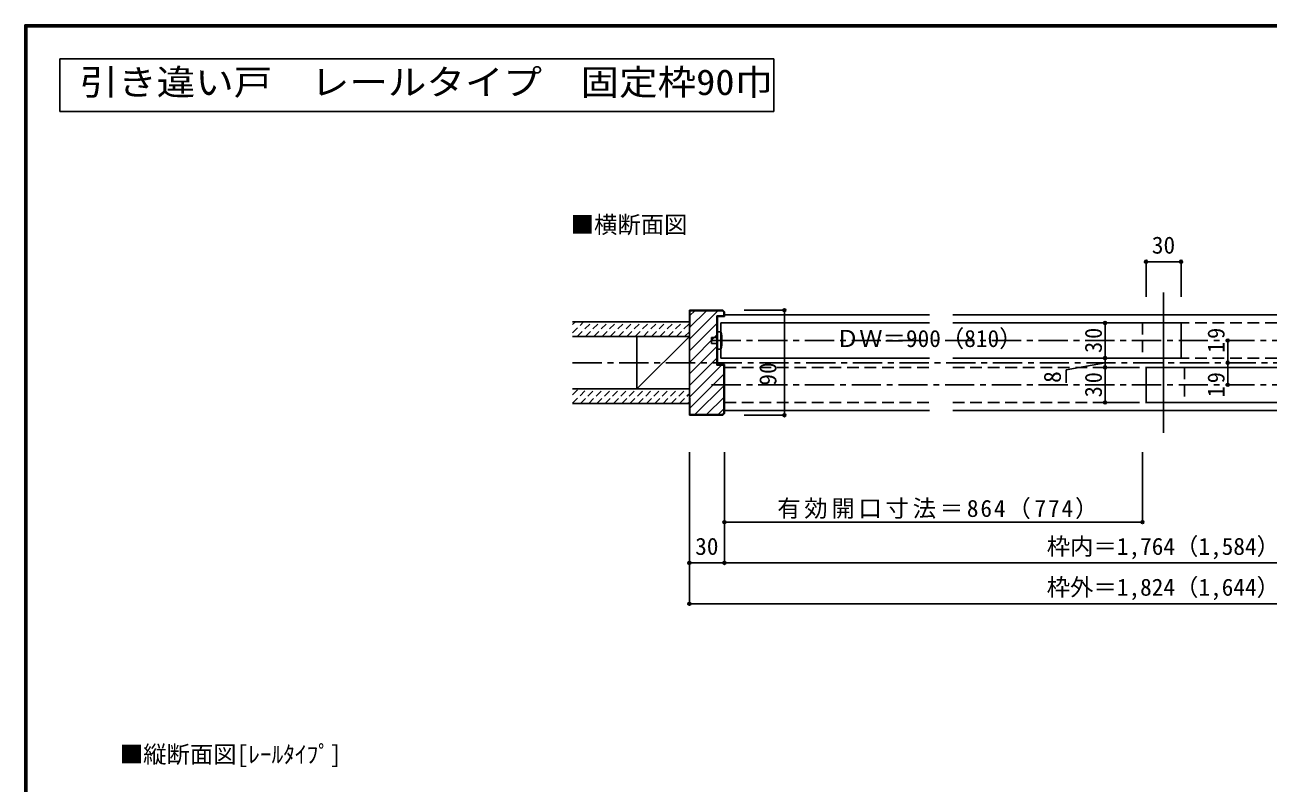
# Model space of a CAD drawing. Units: millimetres, scale not verified. Extents: x -973 to 977, y -718 to 696.
# Drawn here: x -973 to 91, y 46 to 696 of the extents above; entities that cross this region are included whole.
import ezdxf
from ezdxf.enums import TextEntityAlignment as Align

# ---------------------------------------------------------------- set-up
doc = ezdxf.new("R2010")
doc.units = ezdxf.units.MM
doc.header["$LTSCALE"] = 5
doc.header["$PDMODE"] = 32
doc.header["$PDSIZE"] = 2.5
for name, pattern in [('CHAIN1', [8, 5, -1, 1, -1]), ('DASHED1', [1.8, 1.2, -0.6]), ('DASHED2', [3, 2, -1])]:
    doc.linetypes.add(name, pattern=pattern)
for name, color, linetype in [('0-1_通り芯', 4, 'CHAIN1'), ('0-2_柱', 3, 'Continuous'), ('0-3_仕上げ', 2, 'Continuous'), ('0-4_枠', 3, 'Continuous'), ('0-6_扉', 6, 'Continuous'), ('0-7_金物', 7, 'Continuous'), ('0-A_文字', 7, 'Continuous'), ('0-B_寸法', 7, 'Continuous'), ('0-C_ハッチ', 4, 'DASHED1'), ('F-1_枠', 6, 'Continuous')]:
    doc.layers.add(name, color=color, linetype=linetype)
doc.styles.add('ＭＳ ゴシック', font='')
doc.styles.get('ＭＳ ゴシック').set_extended_font_data('MS Gothic')

msp = doc.modelspace()

# ---------------------------------------------------------------- linework, layer by layer
at = {"layer": '0-1_通り芯'}
msp.add_line((-504.366, 406.5), (507.672, 406.5), dxfattribs=at)
at = {"layer": '0-2_柱'}
for p, q in [((-449.366, 384), (-449.366, 429)), ((-404.366, 384), (-404.366, 429))]:
    msp.add_line(p, q, dxfattribs=at)
at = {"layer": '0-2_柱', "color": 7}
msp.add_line((-449.366, 384), (-404.366, 429), dxfattribs=at)
at = {"layer": '0-3_仕上げ'}
for p, q in [((-404.366, 441.5), (-504.366, 441.5)), ((-404.366, 429), (-504.366, 429)), ((-404.366, 384), (-504.366, 384)), ((-404.366, 371.5), (-504.366, 371.5))]:
    msp.add_line(p, q, dxfattribs=at)
at = {"layer": '0-4_枠'}
for p, q in [((1.653, 466.5), (1.653, 346.5)), ((-375.781, 451.5), (-404.366, 451.5)), ((-404.366, 361.5), (-404.366, 451.5)), ((-375.988, 451), (-403.866, 451)), ((-403.866, 436.5), (-403.866, 451)), ((-375.988, 451), (-374.866, 449.879)), ((-374.366, 450.086), (-375.781, 451.5)), ((-374.866, 449.879), (-374.866, 446.5)), ((-374.366, 450.086), (-374.366, 446)), ((-403.866, 436.5), (-404.366, 436.5)), ((-380.866, 446.5), (-374.866, 446.5)), ((-380.866, 404.5), (-380.866, 446.5)), ((-380.366, 446), (-374.366, 446)), ((-380.366, 405), (-380.366, 446)), ((-380.366, 405), (-374.366, 405)), ((-374.366, 362.914), (-374.366, 405)), ((-380.866, 404.5), (-374.866, 404.5)), ((-374.866, 363.414), (-374.866, 404.5)), ((-403.866, 376.5), (-404.366, 376.5)), ((-403.866, 376.5), (-403.866, 362)), ((-376.281, 362), (-403.866, 362)), ((-374.866, 363.414), (-376.281, 362)), ((-375.781, 361.5), (-374.366, 362.914)), ((-375.781, 361.5), (-404.366, 361.5))]:
    msp.add_line(p, q, dxfattribs=at)
at = {"layer": '0-6_扉'}
for p, q in [((-377.366, 410.5), (-377.366, 440.5)), ((-377.366, 440.5), (-198.808, 440.5)), ((-178.808, 440.5), (16.653, 440.5)), ((16.653, 440.5), (16.653, 410.5)), ((-377.366, 410.5), (-198.808, 410.5)), ((-178.808, 410.5), (16.653, 410.5)), ((-13.347, 402.5), (-13.347, 372.5)), ((-13.347, 402.5), (173.663, 402.5)), ((-13.347, 372.5), (173.663, 372.5))]:
    msp.add_line(p, q, dxfattribs=at)
at = {"layer": '0-6_扉', "color": 2, "linetype": 'DASHED2'}
for p, q in [((-16.347, 440.5), (-16.347, 410.5)), ((-16.347, 440.5), (173.663, 440.5)), ((-16.347, 410.5), (173.663, 410.5)), ((-374.366, 402.5), (-374.366, 372.5)), ((-374.366, 402.5), (-198.808, 402.5)), ((-178.808, 402.5), (19.653, 402.5)), ((19.653, 402.5), (19.653, 372.5)), ((-374.366, 372.5), (-198.808, 372.5)), ((-178.808, 372.5), (19.653, 372.5))]:
    msp.add_line(p, q, dxfattribs=at)
at = {"layer": '0-7_金物'}
for p, q in [((-380.366, 428), (-385.366, 428)), ((-385.366, 423), (-385.366, 428)), ((-377.366, 433), (-380.366, 433)), ((-380.366, 418), (-380.366, 433)), ((-380.366, 423), (-385.366, 423)), ((-377.366, 418), (-380.366, 418))]:
    msp.add_line(p, q, dxfattribs=at)
msp.add_arc((-407.818, 425.5), 31.361, 346.16371, 13.83632, dxfattribs=at)
at = {"layer": '0-A_文字', "color": 3}
for p, q in [((-943.333, 621.667), (-943.333, 666.667)), ((-943.333, 666.667), (-332.143, 666.667)), ((-332.143, 621.667), (-332.143, 666.667)), ((-943.333, 621.667), (-332.143, 621.667))]:
    msp.add_line(p, q, dxfattribs=at)
at = {"layer": '0-A_文字', "color": 4}
for p, q in [((-374.366, 447.5), (-198.808, 447.5)), ((-178.808, 447.5), (173.663, 447.5)), ((-374.366, 365.5), (-198.808, 365.5)), ((-178.808, 365.5), (173.663, 365.5))]:
    msp.add_line(p, q, dxfattribs=at)
at = {"layer": '0-B_寸法', "color": 4}
for p, q in [((-13.347, 493), (-13.347, 463)), ((-13.347, 493), (16.653, 493)), ((16.653, 493), (16.653, 463)), ((-322.945, 451.5), (-357.467, 451.5)), ((-322.945, 361.5), (-322.945, 451.5)), ((-23.347, 440.5), (-48.393, 440.5)), ((-48.393, 440.5), (-48.393, 410.5)), ((56.653, 425.5), (56.653, 406.5)), ((-48.393, 406.5), (-81.849, 400.416)), ((-23.347, 410.5), (-48.393, 410.5)), ((-48.393, 410.5), (-23.347, 410.5)), ((-48.393, 410.5), (-48.393, 372.5)), ((56.653, 406.5), (56.653, 387.5)), ((-81.849, 389.372), (-81.849, 400.416)), ((-48.393, 402.5), (-23.347, 402.5)), ((-48.393, 372.5), (-23.347, 372.5)), ((-322.945, 361.5), (-357.467, 361.5)), ((-404.366, 200), (-404.366, 330)), ((-374.366, 235), (-374.366, 330)), ((-16.347, 270), (-16.347, 330)), ((-374.366, 270), (-16.347, 270)), ((-404.366, 235), (-374.366, 235)), ((377.672, 235), (-374.366, 235)), ((-404.366, 200), (407.672, 200))]:
    msp.add_line(p, q, dxfattribs=at)
at = {"layer": '0-B_寸法', "color": 4, "linetype": 'CHAIN1'}
for p, q in [((-385.366, 425.5), (388.672, 425.5)), ((-385.366, 387.5), (388.672, 387.5))]:
    msp.add_line(p, q, dxfattribs=at)
at = {"layer": '0-B_寸法'}
for p in [(-13.347, 493), (16.653, 493), (-322.945, 451.5), (-48.393, 440.5), (56.653, 425.5), (-48.393, 410.5), (-48.393, 410.5), (56.653, 406.5), (-48.393, 402.5), (56.653, 387.5), (-48.393, 372.5), (-322.945, 361.5), (-374.366, 270), (-16.347, 270), (-404.366, 235), (-374.366, 235), (-404.366, 200)]:
    msp.add_point(p, dxfattribs=at)
at = {"layer": '0-C_ハッチ', "linetype": 'Continuous'}
for p, q in [((-404.366, 426.518), (-379.885, 451)), ((-403.866, 436.918), (-389.784, 451)), ((-403.866, 446.817), (-399.684, 451)), ((-404.366, 416.619), (-380.866, 440.119)), ((-404.366, 406.719), (-380.866, 430.219)), ((-404.366, 396.82), (-380.866, 420.32)), ((-404.366, 386.92), (-380.866, 410.42)), ((-404.366, 377.021), (-376.887, 404.5)), ((-403.866, 367.621), (-374.866, 396.621)), ((-399.588, 362), (-374.866, 386.722)), ((-389.689, 362), (-374.866, 376.822)), ((-379.789, 362), (-374.866, 366.923))]:
    msp.add_line(p, q, dxfattribs=at)
at = {"layer": '0-C_ハッチ'}
for p, q in [((-504.366, 439.101), (-501.967, 441.5)), ((-504.366, 432.03), (-494.896, 441.5)), ((-500.325, 429), (-487.825, 441.5)), ((-493.254, 429), (-480.754, 441.5)), ((-486.183, 429), (-473.683, 441.5)), ((-479.112, 429), (-466.612, 441.5)), ((-472.041, 429), (-459.541, 441.5)), ((-464.97, 429), (-452.47, 441.5)), ((-457.899, 429), (-445.399, 441.5)), ((-450.828, 429), (-438.328, 441.5)), ((-443.757, 429), (-431.257, 441.5)), ((-436.685, 429), (-424.185, 441.5)), ((-429.614, 429), (-417.114, 441.5)), ((-422.543, 429), (-410.043, 441.5)), ((-415.472, 429), (-404.366, 440.106)), ((-408.401, 429), (-404.366, 433.035)), ((-504.366, 378.893), (-499.259, 384)), ((-504.366, 371.822), (-492.188, 384)), ((-497.617, 371.5), (-485.117, 384)), ((-490.546, 371.5), (-478.046, 384)), ((-483.475, 371.5), (-470.975, 384)), ((-476.404, 371.5), (-463.904, 384)), ((-469.333, 371.5), (-456.833, 384)), ((-462.262, 371.5), (-449.762, 384)), ((-455.191, 371.5), (-442.691, 384)), ((-448.119, 371.5), (-435.619, 384)), ((-441.048, 371.5), (-428.548, 384)), ((-433.977, 371.5), (-421.477, 384)), ((-426.906, 371.5), (-414.406, 384)), ((-419.835, 371.5), (-407.335, 384)), ((-412.764, 371.5), (-404.366, 379.898)), ((-405.693, 371.5), (-404.366, 372.827))]:
    msp.add_line(p, q, dxfattribs=at)
at = {"layer": 'F-1_枠'}
for p, q in [((-973.347, 695.833), (-973.347, -700.833)), ((-973.347, 695.833), (976.653, 695.833)), ((-973.347, 695), (976.653, 695)), ((-973.347, 694.167), (976.653, 694.167)), ((-972.514, 695.833), (-972.514, -700.833)), ((-971.68, 695.833), (-971.68, -700.833))]:
    msp.add_line(p, q, dxfattribs=at)

# ---------------------------------------------------------------- texts
at = {"layer": '0-A_文字', "color": 3, "style": 'ＭＳ ゴシック', "width": 1.1}
msp.add_text('引き違い戸\u3000レールタイプ\u3000固定枠90巾', height=21.99, dxfattribs=at).set_placement((-926.458, 629.167), align=Align.BOTTOM_LEFT)
at = {"layer": '0-A_文字', "style": 'ＭＳ ゴシック'}
for s, p in [('■横断面図', (-505.977, 513)), ('■縦断面図[ﾚｰﾙﾀｲﾌﾟ]', (-892.042, 59.319))]:
    msp.add_text(s, height=14.66, dxfattribs=at).set_placement(p, align=Align.BOTTOM_LEFT)
at = {"layer": '0-B_寸法', "style": 'ＭＳ ゴシック'}
for s, p in [('30', (-8.347, 495.5)), ('ＤＷ＝900（810）', (-278.901, 415.5)), ('30', (-399.366, 237.5)), ('枠内＝1,764（1,584）', (-98.347, 237.5)), ('枠外＝1,824（1,644）', (-98.347, 202.5))]:
    msp.add_text(s, height=14.66, dxfattribs=at).set_placement(p, align=Align.BOTTOM_LEFT)
for s, p in [('90', (-325.445, 386.86)), ('8', (-81.849, 389.204))]:
    msp.add_text(s, height=14.66, rotation=90, dxfattribs=at).set_placement(p, align=Align.BOTTOM_LEFT)
at = {"layer": '0-B_寸法', "char_height": 14.66, "attachment_point": 7, "rotation": 90, "style": 'ＭＳ ゴシック'}
for s, insert in [('\\T1.27;\\W0.95;30', (-50.893, 414.875)), ('\\T1.27;\\W0.95;19', (54.153, 414.875)), ('\\T1.27;\\W0.95;30', (-50.893, 376.875)), ('\\T1.27;\\W0.95;19', (54.153, 376.875))]:
    msp.add_mtext(s, dxfattribs=dict(at, insert=insert))
at = {"layer": '0-B_寸法', "insert": (-329.107, 272.5), "char_height": 14.66, "attachment_point": 7, "style": 'ＭＳ ゴシック'}
msp.add_mtext('\\T1.16;有効開口寸法＝864（774）', dxfattribs=at)

doc.saveas('drawing.dxf')
